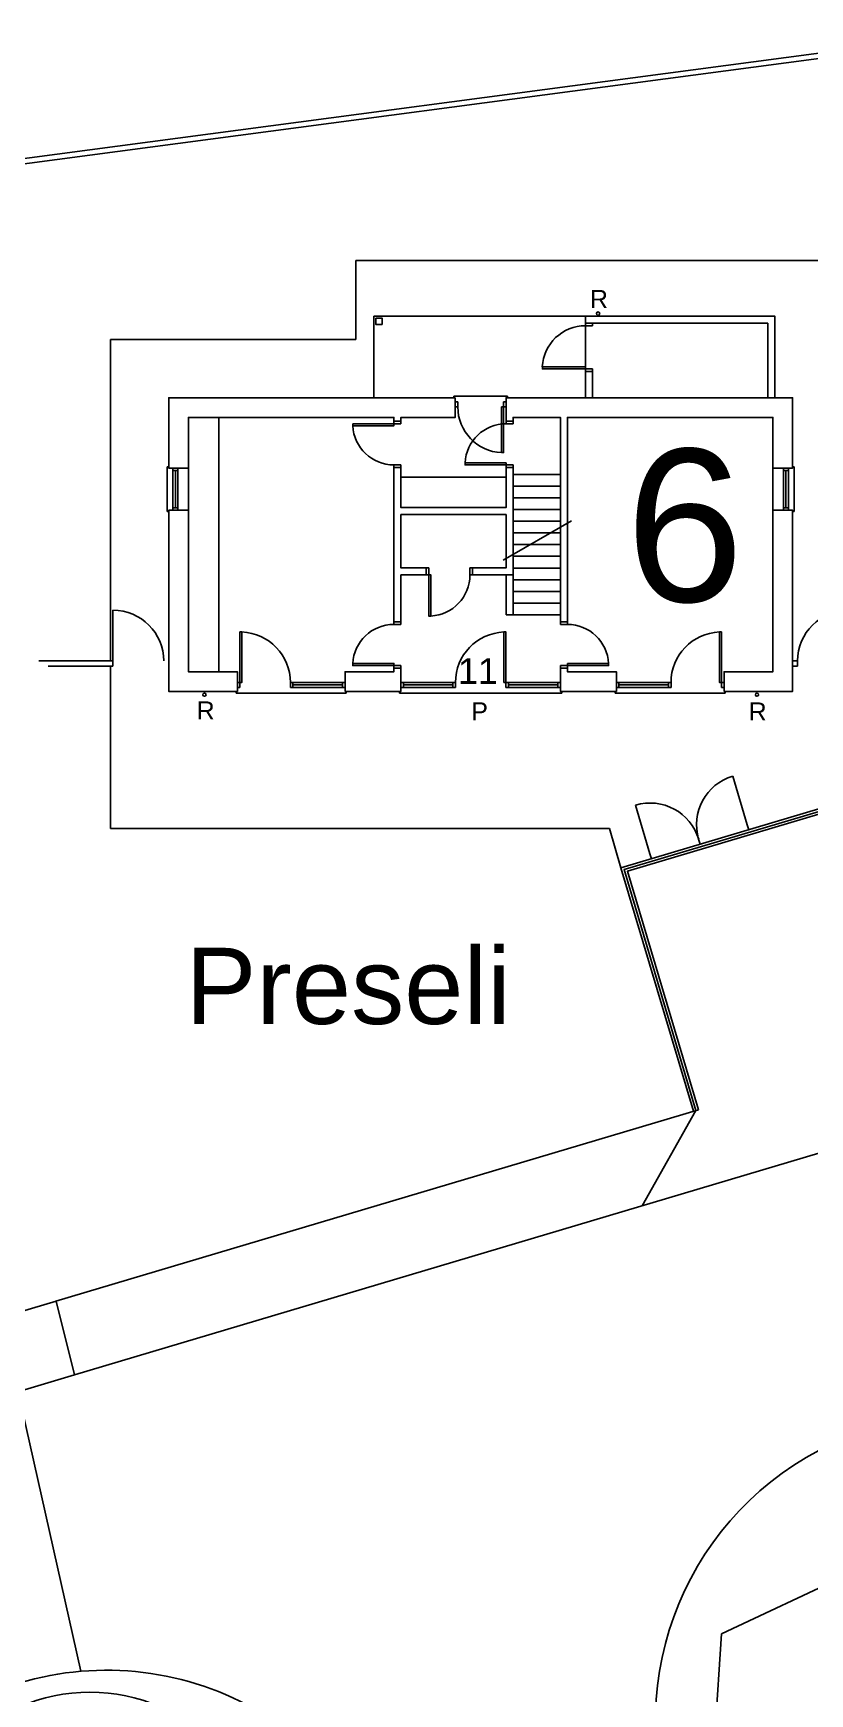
# Model space of a CAD drawing. Header units: metres. Extents: x -1 to 177, y -18 to 89.
# Drawn here: x 94.64 to 109.93, y 47.91 to 80.6 of the extents above; entities that cross this region are included whole.
import ezdxf

# ---------------------------------------------------------------- set-up
doc = ezdxf.new("R2010")
doc.units = ezdxf.units.M
doc.header["$LTSCALE"] = 1016
for name, color, linetype, lineweight, true_color in [('Areas', 30, 'Continuous', 25, 0xff7f00), ('Beds', 32, 'Continuous', 25, 0xb65b03), ('Plant - Tree', 96, 'Continuous', 25, 0x008000), ('Plant label', 30, 'Continuous', 25, 0xff7f00), ('Trees & shrubs', 96, 'Continuous', 25, 0x008000)]:
    doc.layers.add(name, color=color, linetype=linetype, lineweight=lineweight, true_color=true_color)
doc.layers.add('Plant - Perennial', color=96, linetype='Continuous', true_color=0x008000)
doc.styles.add('textstyle173', font='')
doc.styles.add('textstyle174', font='')
doc.styles.add('textstyle175', font='')
doc.styles.add('textstyle176', font='')
doc.styles.add('textstyle197', font='')
doc.styles.add('textstyle239', font='')
doc.styles.add('textstyle240', font='')
doc.styles.add('textstyle98', font='')
doc.styles.add('textstyle99', font='')
doc.styles.get('textstyle173').set_extended_font_data('Arial')
doc.styles.get('textstyle174').set_extended_font_data('Arial')
doc.styles.get('textstyle175').set_extended_font_data('Arial')
doc.styles.get('textstyle176').set_extended_font_data('Arial')
doc.styles.get('textstyle197').set_extended_font_data('Arial')
doc.styles.get('textstyle239').set_extended_font_data('Arial')
doc.styles.get('textstyle240').set_extended_font_data('Arial')
doc.styles.get('textstyle98').set_extended_font_data('Arial')
doc.styles.get('textstyle99').set_extended_font_data('Arial')

# ---------------------------------------------------------------- blocks, each defined once
blk = doc.blocks.new('Tree - Crataegus laevigata')
at = {"layer": 'Plant - Tree'}
blk.add_circle((0, 0), 3.5, dxfattribs=at)
at = {"layer": 'Plant - Tree', "insert": (0, 0), "char_height": 0.8, "attachment_point": 8, "line_spacing_factor": 0.971628, "style": 'textstyle99'}
blk.add_mtext('\\c32767;Cr.pe', dxfattribs=at)
at = {"layer": 'Plant label', "insert": (0, 0), "char_height": 0.3, "attachment_point": 2, "line_spacing_factor": 0.971628, "style": 'textstyle98'}
blk.add_mtext('\\c32767;Crataegus persimilis\\P8m x 8m', dxfattribs=at)

msp = doc.modelspace()

# ---------------------------------------------------------------- linework, layer by layer
at = {"layer": 'Areas'}
for p, q in [((93.274, 77.983), (113.091, 80.604)), ((93.28, 77.876), (111.98, 80.356)), ((110.74, 76.126), (100.992, 76.126)), ((100.992, 74.576), (100.992, 76.126)), ((105.512, 75.035), (101.342, 75.035)), ((101.342, 75.035), (101.342, 73.426)), ((105.512, 75.035), (101.342, 75.035)), ((101.342, 75.035), (101.342, 73.426)), ((101.382, 74.995), (101.507, 74.995)), ((101.382, 74.87), (101.382, 74.995)), ((101.507, 74.995), (101.507, 74.87)), ((101.507, 74.895), (101.507, 74.995)), ((101.507, 74.895), (101.507, 74.995)), ((105.512, 75.035), (109.241, 75.035)), ((105.512, 75.035), (105.512, 73.426)), ((105.512, 75.035), (109.241, 75.035)), ((105.512, 75.035), (105.512, 73.426)), ((109.101, 74.895), (105.512, 74.895)), ((105.652, 74.895), (105.512, 74.895)), ((109.101, 74.895), (105.512, 74.895)), ((105.652, 74.895), (105.512, 74.895)), ((105.652, 74.845), (105.652, 74.895)), ((105.652, 74.845), (105.652, 74.895)), ((109.101, 74.895), (109.101, 73.426)), ((109.101, 74.895), (109.101, 73.426)), ((109.241, 73.426), (109.241, 75.035)), ((109.241, 73.426), (109.241, 75.035)), ((96.158, 74.576), (96.158, 68.244)), ((100.992, 74.576), (96.158, 74.576)), ((101.507, 74.87), (101.382, 74.87)), ((105.652, 74.845), (105.512, 74.845)), ((105.652, 74.845), (105.512, 74.845)), ((105.652, 73.995), (105.512, 73.995)), ((105.652, 73.995), (105.512, 73.995)), ((105.652, 73.945), (105.512, 73.945)), ((105.652, 73.945), (105.512, 73.945)), ((105.652, 73.426), (105.652, 73.995)), ((105.652, 73.426), (105.652, 73.995)), ((97.308, 73.426), (102.948, 73.426)), ((97.308, 72.042), (97.308, 73.426)), ((97.308, 73.426), (102.948, 73.426)), ((97.308, 72.042), (97.308, 73.426)), ((101.307, 73.426), (97.737, 73.426)), ((101.307, 73.426), (97.737, 73.426)), ((102.923, 73.461), (103.975, 73.461)), ((102.923, 73.426), (102.923, 73.461)), ((102.923, 73.461), (103.975, 73.461)), ((102.923, 73.426), (102.923, 73.461)), ((102.948, 73.426), (102.948, 73.039)), ((102.948, 73.426), (102.948, 73.039)), ((102.998, 73.348), (102.948, 73.348)), ((102.998, 73.348), (102.948, 73.348)), ((102.998, 73.248), (102.948, 73.248)), ((102.998, 73.248), (102.948, 73.248)), ((102.998, 73.248), (102.998, 73.348)), ((102.998, 73.248), (102.998, 73.348)), ((103.95, 73.348), (103.9, 73.348)), ((103.9, 73.248), (103.9, 73.348)), ((103.95, 73.348), (103.9, 73.348)), ((103.9, 73.248), (103.9, 73.348)), ((103.95, 73.248), (103.9, 73.248)), ((103.95, 73.248), (103.9, 73.248)), ((103.95, 73.426), (103.95, 72.965)), ((103.95, 73.426), (103.95, 72.965)), ((103.975, 73.426), (103.975, 73.461)), ((103.975, 73.426), (103.975, 73.461)), ((97.695, 73.039), (101.74, 73.039)), ((97.695, 68.031), (97.695, 73.039)), ((97.695, 73.039), (101.74, 73.039)), ((97.695, 68.031), (97.695, 73.039)), ((98.295, 68.031), (98.295, 73.039)), ((98.295, 68.031), (98.295, 73.039)), ((101.74, 73.039), (101.74, 72.965)), ((101.74, 73.039), (101.74, 72.965)), ((101.74, 72.965), (101.878, 72.965)), ((101.74, 72.965), (101.74, 72.915)), ((101.74, 72.965), (101.878, 72.965)), ((101.74, 72.965), (101.74, 72.915)), ((101.878, 72.915), (101.74, 72.915)), ((101.878, 72.915), (101.74, 72.915)), ((101.878, 73.039), (102.948, 73.039)), ((101.878, 73.039), (101.878, 72.965)), ((101.878, 73.039), (102.948, 73.039)), ((101.878, 73.039), (101.878, 72.965)), ((101.878, 72.965), (101.878, 72.915)), ((101.878, 72.965), (101.878, 72.915)), ((104.088, 72.965), (103.95, 72.965)), ((103.95, 72.965), (103.95, 72.915)), ((104.088, 72.965), (103.95, 72.965)), ((103.95, 72.965), (103.95, 72.915)), ((103.95, 72.915), (104.088, 72.915)), ((103.95, 72.915), (104.088, 72.915)), ((104.088, 73.039), (105.02, 73.039)), ((104.088, 73.039), (104.088, 72.965)), ((104.088, 73.039), (105.02, 73.039)), ((104.088, 73.039), (104.088, 72.965)), ((104.088, 72.965), (104.088, 72.915)), ((104.088, 72.965), (104.088, 72.915)), ((105.02, 73.039), (105.02, 69.015)), ((105.02, 73.039), (105.02, 69.015)), ((105.158, 73.039), (109.203, 73.039)), ((105.158, 73.039), (105.158, 69.015)), ((105.158, 73.039), (109.203, 73.039)), ((105.158, 73.039), (105.158, 69.015)), ((109.203, 73.039), (109.203, 68.031)), ((109.203, 73.039), (109.203, 68.031)), ((97.273, 71.187), (97.273, 72.067)), ((97.308, 72.067), (97.273, 72.067)), ((97.273, 71.187), (97.273, 72.067)), ((97.308, 72.067), (97.273, 72.067)), ((97.695, 72.042), (97.308, 72.042)), ((97.695, 72.042), (97.308, 72.042)), ((97.388, 71.212), (97.388, 72.042)), ((97.388, 71.212), (97.388, 72.042)), ((97.488, 71.992), (97.388, 71.992)), ((97.488, 71.992), (97.388, 71.992)), ((97.438, 71.262), (97.438, 71.992)), ((97.438, 71.262), (97.438, 71.992)), ((97.488, 71.212), (97.488, 72.042)), ((97.488, 71.212), (97.488, 72.042)), ((97.695, 71.212), (97.695, 72.042)), ((97.695, 71.212), (97.695, 72.042)), ((101.74, 72.105), (101.74, 72.055)), ((101.878, 72.105), (101.74, 72.105)), ((101.74, 72.105), (101.74, 72.055)), ((101.74, 72.105), (101.74, 72.055)), ((101.878, 72.105), (101.74, 72.105)), ((101.74, 72.105), (101.74, 72.055)), ((101.74, 72.055), (101.74, 69.015)), ((101.878, 72.055), (101.74, 72.055)), ((101.74, 72.055), (101.878, 72.055)), ((101.74, 72.055), (101.74, 69.015)), ((101.878, 72.055), (101.74, 72.055)), ((101.74, 72.055), (101.878, 72.055)), ((101.878, 72.105), (101.878, 72.055)), ((101.878, 72.105), (101.878, 72.055)), ((101.878, 72.055), (101.878, 71.264)), ((101.878, 72.055), (101.878, 71.264)), ((103.95, 72.105), (104.088, 72.105)), ((103.95, 72.105), (103.95, 72.055)), ((103.95, 72.105), (104.088, 72.105)), ((103.95, 72.105), (103.95, 72.055)), ((103.95, 72.055), (103.95, 71.264)), ((103.95, 72.055), (104.088, 72.055)), ((104.088, 72.055), (103.95, 72.055)), ((103.95, 72.055), (103.95, 71.264)), ((103.95, 72.055), (104.088, 72.055)), ((104.088, 72.055), (103.95, 72.055)), ((104.088, 72.105), (104.088, 72.055)), ((104.088, 72.105), (104.088, 72.055)), ((104.088, 72.105), (104.088, 72.055)), ((104.088, 72.105), (104.088, 72.055)), ((104.088, 72.055), (104.088, 69.938)), ((104.088, 72.055), (104.088, 69.938)), ((109.203, 72.042), (109.59, 72.042)), ((109.203, 72.042), (109.59, 72.042)), ((109.41, 71.212), (109.41, 72.042)), ((109.41, 71.212), (109.41, 72.042)), ((109.41, 71.992), (109.51, 71.992)), ((109.41, 71.992), (109.51, 71.992)), ((109.46, 71.262), (109.46, 71.992)), ((109.46, 71.262), (109.46, 71.992)), ((109.51, 71.212), (109.51, 72.042)), ((109.51, 71.212), (109.51, 72.042)), ((109.59, 72.067), (109.625, 72.067)), ((109.59, 72.067), (109.625, 72.067)), ((109.625, 71.187), (109.625, 72.067)), ((109.625, 71.187), (109.625, 72.067)), ((101.878, 71.864), (103.95, 71.864)), ((101.878, 71.864), (103.95, 71.864)), ((104.088, 71.915), (105.02, 71.915)), ((104.088, 71.915), (105.02, 71.915)), ((104.088, 71.685), (105.02, 71.685)), ((104.088, 71.685), (105.02, 71.685)), ((104.088, 71.455), (105.02, 71.455)), ((104.088, 71.455), (105.02, 71.455)), ((97.308, 71.187), (97.273, 71.187)), ((97.308, 71.187), (97.273, 71.187)), ((97.308, 67.644), (97.308, 71.212)), ((97.695, 71.212), (97.308, 71.212)), ((97.308, 67.644), (97.308, 71.212)), ((97.695, 71.212), (97.308, 71.212)), ((97.488, 71.262), (97.388, 71.262)), ((97.488, 71.262), (97.388, 71.262)), ((101.878, 71.264), (103.95, 71.264)), ((101.878, 71.264), (103.95, 71.264)), ((101.878, 71.126), (101.878, 70.076)), ((101.878, 71.126), (103.95, 71.126)), ((101.878, 71.126), (101.878, 70.076)), ((101.878, 71.126), (103.95, 71.126)), ((103.893, 70.226), (105.238, 71.002)), ((103.893, 70.226), (105.238, 71.002)), ((103.95, 71.126), (103.95, 70.076)), ((103.95, 71.126), (103.95, 70.076)), ((104.088, 71.225), (105.02, 71.225)), ((104.088, 71.225), (105.02, 71.225)), ((104.088, 70.995), (105.02, 70.995)), ((104.088, 70.995), (105.02, 70.995)), ((109.203, 71.212), (109.59, 71.212)), ((109.203, 71.212), (109.59, 71.212)), ((109.41, 71.262), (109.51, 71.262)), ((109.41, 71.262), (109.51, 71.262)), ((109.59, 71.212), (109.59, 67.644)), ((109.59, 71.212), (109.59, 67.644)), ((109.59, 71.187), (109.625, 71.187)), ((109.59, 71.187), (109.625, 71.187)), ((104.088, 70.765), (104.826, 70.765)), ((104.088, 70.765), (104.826, 70.765)), ((104.826, 70.765), (105.02, 70.765)), ((104.826, 70.765), (105.02, 70.765)), ((105.02, 70.765), (105.02, 70.765)), ((105.02, 70.765), (105.02, 70.765)), ((104.088, 70.535), (104.428, 70.535)), ((104.088, 70.535), (104.428, 70.535)), ((104.088, 70.305), (105.02, 70.305)), ((104.088, 70.305), (105.02, 70.305)), ((104.428, 70.535), (105.02, 70.535)), ((104.428, 70.535), (105.02, 70.535)), ((105.02, 70.535), (105.02, 70.535)), ((105.02, 70.535), (105.02, 70.535)), ((101.878, 70.076), (102.378, 70.076)), ((101.878, 70.076), (102.378, 70.076)), ((102.378, 69.938), (102.378, 70.076)), ((102.378, 70.076), (102.428, 70.076)), ((102.378, 69.938), (102.378, 70.076)), ((102.378, 70.076), (102.428, 70.076)), ((102.428, 70.076), (102.428, 69.938)), ((102.428, 70.076), (102.428, 69.938)), ((103.238, 70.076), (103.238, 69.938)), ((103.238, 70.076), (103.288, 70.076)), ((103.238, 70.076), (103.238, 69.938)), ((103.238, 70.076), (103.288, 70.076)), ((103.288, 70.076), (103.95, 70.076)), ((103.288, 70.076), (103.288, 69.938)), ((103.288, 69.938), (103.288, 70.076)), ((103.288, 70.076), (103.95, 70.076)), ((103.288, 70.076), (103.288, 69.938)), ((103.288, 69.938), (103.288, 70.076)), ((104.088, 70.075), (105.02, 70.075)), ((104.088, 70.075), (105.02, 70.075)), ((101.878, 69.938), (101.878, 69.015)), ((101.878, 69.938), (102.378, 69.938)), ((101.878, 69.938), (101.878, 69.015)), ((101.878, 69.938), (102.378, 69.938)), ((102.378, 69.938), (102.428, 69.938)), ((102.378, 69.938), (102.428, 69.938)), ((103.238, 69.938), (103.288, 69.938)), ((103.238, 69.938), (103.288, 69.938)), ((103.238, 69.938), (103.288, 69.938)), ((103.238, 69.938), (103.288, 69.938)), ((103.288, 69.938), (104.088, 69.938)), ((103.288, 69.938), (104.088, 69.938)), ((103.95, 69.938), (103.95, 69.155)), ((103.95, 69.938), (103.95, 69.155)), ((104.088, 69.938), (104.088, 69.155)), ((104.088, 69.938), (104.088, 69.155)), ((104.088, 69.845), (105.02, 69.845)), ((104.088, 69.845), (105.02, 69.845)), ((104.088, 69.615), (105.02, 69.615)), ((104.088, 69.615), (105.02, 69.615)), ((104.088, 69.385), (105.02, 69.385)), ((104.088, 69.385), (105.02, 69.385)), ((96.208, 68.244), (96.208, 69.244)), ((101.878, 69.015), (101.74, 69.015)), ((101.74, 69.015), (101.878, 69.015)), ((101.74, 68.965), (101.74, 69.015)), ((101.74, 68.965), (101.74, 69.015)), ((101.878, 69.015), (101.74, 69.015)), ((101.74, 69.015), (101.878, 69.015)), ((101.74, 68.965), (101.74, 69.015)), ((101.74, 68.965), (101.74, 69.015)), ((101.878, 68.965), (101.878, 69.015)), ((101.878, 68.965), (101.878, 69.015)), ((103.95, 69.155), (104.088, 69.155)), ((103.95, 69.155), (104.088, 69.155)), ((104.088, 69.155), (105.02, 69.155)), ((104.088, 69.155), (105.02, 69.155)), ((105.02, 69.015), (105.158, 69.015)), ((105.158, 69.015), (105.02, 69.015)), ((105.02, 68.965), (105.02, 69.015)), ((105.02, 69.015), (105.158, 69.015)), ((105.158, 69.015), (105.02, 69.015)), ((105.02, 68.965), (105.02, 69.015)), ((105.158, 68.965), (105.158, 69.015)), ((105.158, 68.965), (105.158, 69.015)), ((105.158, 68.965), (105.158, 69.015)), ((105.158, 68.965), (105.158, 69.015)), ((101.878, 68.965), (101.74, 68.965)), ((101.878, 68.965), (101.74, 68.965)), ((105.02, 68.965), (105.158, 68.965)), ((105.02, 68.965), (105.158, 68.965)), ((96.208, 68.244), (94.748, 68.244)), ((96.208, 68.144), (94.935, 68.144)), ((96.158, 68.144), (96.158, 64.944)), ((96.208, 68.144), (96.208, 68.244)), ((98.658, 68.031), (97.695, 68.031)), ((98.658, 68.031), (97.695, 68.031)), ((98.658, 68.031), (98.658, 67.644)), ((98.658, 68.031), (98.658, 67.644)), ((100.778, 68.031), (101.74, 68.031)), ((100.778, 68.031), (100.778, 67.644)), ((100.778, 68.031), (101.74, 68.031)), ((100.778, 68.031), (100.778, 67.644)), ((101.74, 68.031), (101.3, 68.031)), ((101.74, 68.031), (101.3, 68.031)), ((101.74, 68.105), (101.74, 68.155)), ((101.878, 68.155), (101.74, 68.155)), ((101.74, 68.105), (101.74, 68.155)), ((101.878, 68.155), (101.74, 68.155)), ((101.74, 68.105), (101.878, 68.105)), ((101.74, 68.105), (101.74, 68.031)), ((101.74, 68.105), (101.878, 68.105)), ((101.74, 68.105), (101.74, 68.031)), ((101.878, 68.105), (101.878, 68.155)), ((101.878, 68.105), (101.878, 68.155)), ((101.878, 68.105), (101.878, 67.644)), ((101.878, 68.105), (101.878, 67.644)), ((105.02, 68.155), (105.158, 68.155)), ((105.02, 68.105), (105.02, 68.155)), ((105.02, 68.155), (105.158, 68.155)), ((105.02, 68.105), (105.02, 68.155)), ((105.02, 68.105), (105.02, 67.644)), ((105.158, 68.105), (105.02, 68.105)), ((105.02, 68.105), (105.02, 67.644)), ((105.158, 68.105), (105.02, 68.105)), ((105.158, 68.105), (105.158, 68.155)), ((105.158, 68.105), (105.158, 68.155)), ((105.158, 68.105), (105.158, 68.031)), ((105.158, 68.105), (105.158, 68.031)), ((106.121, 68.031), (105.158, 68.031)), ((106.121, 68.031), (105.158, 68.031)), ((106.121, 68.031), (106.121, 67.644)), ((106.121, 68.031), (106.121, 67.644)), ((108.241, 68.031), (109.203, 68.031)), ((108.241, 68.031), (108.241, 67.644)), ((108.241, 68.031), (109.203, 68.031)), ((108.241, 68.031), (108.241, 67.644)), ((109.59, 68.244), (109.69, 68.244)), ((109.69, 68.144), (109.59, 68.144)), ((109.69, 68.144), (109.69, 68.244)), ((98.708, 67.822), (98.658, 67.822)), ((98.708, 67.822), (98.658, 67.822)), ((98.708, 67.722), (98.658, 67.722)), ((98.708, 67.722), (98.658, 67.722)), ((98.708, 67.722), (98.708, 67.822)), ((98.708, 67.722), (98.708, 67.822)), ((99.702, 67.822), (100.778, 67.822)), ((99.702, 67.722), (99.702, 67.822)), ((99.702, 67.822), (100.778, 67.822)), ((99.702, 67.722), (99.702, 67.822)), ((99.702, 67.722), (100.778, 67.722)), ((99.702, 67.722), (100.778, 67.722)), ((99.752, 67.722), (99.752, 67.822)), ((99.752, 67.722), (99.752, 67.822)), ((100.728, 67.772), (99.752, 67.772)), ((100.728, 67.772), (99.752, 67.772)), ((100.728, 67.722), (100.728, 67.822)), ((100.728, 67.722), (100.728, 67.822)), ((101.878, 67.822), (102.952, 67.822)), ((101.878, 67.822), (102.952, 67.822)), ((101.878, 67.722), (102.952, 67.722)), ((101.878, 67.722), (102.952, 67.722)), ((101.928, 67.722), (101.928, 67.822)), ((101.928, 67.722), (101.928, 67.822)), ((101.928, 67.772), (102.902, 67.772)), ((101.928, 67.772), (102.902, 67.772)), ((102.902, 67.722), (102.902, 67.822)), ((102.902, 67.722), (102.902, 67.822)), ((102.952, 67.722), (102.952, 67.822)), ((102.952, 67.722), (102.952, 67.822)), ((103.906, 67.822), (105.02, 67.822)), ((103.906, 67.822), (105.02, 67.822)), ((103.946, 67.722), (103.946, 67.822)), ((103.946, 67.822), (103.996, 67.822)), ((103.946, 67.722), (103.946, 67.822)), ((103.946, 67.822), (103.996, 67.822)), ((103.946, 67.722), (105.02, 67.722)), ((103.946, 67.722), (103.996, 67.722)), ((103.946, 67.722), (105.02, 67.722)), ((103.946, 67.722), (103.996, 67.722)), ((103.996, 67.722), (103.996, 67.822)), ((103.996, 67.722), (103.996, 67.822)), ((104.97, 67.772), (103.996, 67.772)), ((104.97, 67.772), (103.996, 67.772)), ((104.97, 67.722), (104.97, 67.822)), ((104.97, 67.722), (104.97, 67.822)), ((107.197, 67.822), (106.121, 67.822)), ((107.197, 67.822), (106.121, 67.822)), ((107.197, 67.722), (106.121, 67.722)), ((107.197, 67.722), (106.121, 67.722)), ((106.171, 67.722), (106.171, 67.822)), ((106.171, 67.722), (106.171, 67.822)), ((106.171, 67.772), (107.147, 67.772)), ((106.171, 67.772), (107.147, 67.772)), ((107.147, 67.722), (107.147, 67.822)), ((107.147, 67.722), (107.147, 67.822)), ((107.197, 67.722), (107.197, 67.822)), ((107.197, 67.722), (107.197, 67.822)), ((108.191, 67.722), (108.191, 67.822)), ((108.191, 67.822), (108.241, 67.822)), ((108.191, 67.722), (108.191, 67.822)), ((108.191, 67.822), (108.241, 67.822)), ((108.191, 67.722), (108.241, 67.722)), ((108.191, 67.722), (108.241, 67.722)), ((98.658, 67.644), (97.308, 67.644)), ((98.658, 67.644), (97.308, 67.644)), ((98.633, 67.644), (98.633, 67.609)), ((98.633, 67.644), (98.633, 67.609)), ((100.803, 67.609), (98.633, 67.609)), ((100.803, 67.609), (98.633, 67.609)), ((100.778, 67.644), (101.878, 67.644)), ((100.778, 67.644), (101.878, 67.644)), ((100.803, 67.644), (100.803, 67.609)), ((100.803, 67.644), (100.803, 67.609)), ((101.849, 67.644), (101.849, 67.609)), ((101.849, 67.644), (101.849, 67.609)), ((101.849, 67.609), (105.05, 67.609)), ((101.849, 67.609), (105.05, 67.609)), ((106.121, 67.644), (105.02, 67.644)), ((106.121, 67.644), (105.02, 67.644)), ((105.05, 67.644), (105.05, 67.609)), ((105.05, 67.644), (105.05, 67.609)), ((106.096, 67.644), (106.096, 67.609)), ((106.096, 67.644), (106.096, 67.609)), ((106.096, 67.609), (108.266, 67.609)), ((106.096, 67.609), (108.266, 67.609)), ((108.241, 67.644), (109.59, 67.644)), ((108.241, 67.644), (109.59, 67.644)), ((108.266, 67.644), (108.266, 67.609)), ((108.266, 67.644), (108.266, 67.609)), ((108.699, 65.018), (108.414, 65.977)), ((106.783, 64.448), (106.497, 65.406)), ((96.158, 64.944), (105.983, 64.944)), ((105.983, 64.944), (106.212, 64.173)), ((108.728, 64.923), (108.699, 65.018)), ((106.811, 64.352), (106.783, 64.448)), ((107.77, 64.637), (107.741, 64.733)), ((107.77, 64.637), (107.741, 64.733)), ((95.085, 55.643), (107.735, 59.41)), ((106.63, 57.516), (107.687, 59.396)), ((95.577, 48.353), (94.341, 53.852)), ((95.577, 48.353), (94.341, 53.852)), ((117.031, 53.252), (108.193, 49.091)), ((108.011, 46.297), (108.193, 49.091))]:
    msp.add_line(p, q, dxfattribs=at)
at = {"layer": 'Areas', "flags": 128}
for points in [[(101.382, 74.995), (101.507, 74.995), (101.507, 74.87), (101.382, 74.87)], [(101.382, 74.995), (101.507, 74.995), (101.507, 74.87), (101.382, 74.87)], [(109.203, 72.042), (109.59, 72.042), (109.59, 73.426), (109.241, 73.426), (109.241, 75.035), (105.512, 75.035), (105.512, 74.895), (106.564, 74.895), (109.101, 74.895), (109.101, 73.426), (105.652, 73.426), (105.652, 73.944), (105.512, 73.944), (105.512, 73.426), (103.95, 73.426), (103.95, 72.965), (104.088, 72.965), (104.088, 73.039), (105.02, 73.039), (105.02, 69.015), (105.158, 69.015), (105.158, 73.039), (109.203, 73.039)], [(109.203, 72.042), (109.59, 72.042), (109.59, 73.426), (109.241, 73.426), (109.241, 75.035), (105.512, 75.035), (105.512, 74.895), (106.564, 74.895), (109.101, 74.895), (109.101, 73.426), (105.652, 73.426), (105.652, 73.944), (105.512, 73.944), (105.512, 73.426), (103.95, 73.426), (103.95, 72.965), (104.088, 72.965), (104.088, 73.039), (105.02, 73.039), (105.02, 69.015), (105.158, 69.015), (105.158, 73.039), (109.203, 73.039)], [(104.663, 74.035), (105.512, 74.035), (105.512, 73.995), (104.663, 73.995)], [(104.663, 74.035), (105.512, 74.035), (105.512, 73.995), (104.663, 73.995)], [(103.86, 73.248), (103.9, 73.248), (103.9, 72.347), (103.86, 72.347)], [(103.86, 73.248), (103.9, 73.248), (103.9, 72.347), (103.86, 72.347)], [(100.931, 72.915), (101.74, 72.915), (101.74, 72.875), (100.931, 72.875)], [(100.931, 72.915), (101.74, 72.915), (101.74, 72.875), (100.931, 72.875)], [(101.878, 69.015), (101.74, 69.015), (101.74, 72.055), (101.878, 72.055), (101.878, 71.264), (103.95, 71.264), (103.95, 72.055), (104.088, 72.055), (104.088, 69.938), (103.288, 69.938), (103.288, 70.076), (103.95, 70.076), (103.95, 71.126), (101.878, 71.126), (101.878, 70.076), (102.378, 70.076), (102.378, 69.938), (101.878, 69.938)], [(101.878, 69.015), (101.74, 69.015), (101.74, 72.055), (101.878, 72.055), (101.878, 71.264), (103.95, 71.264), (103.95, 72.055), (104.088, 72.055), (104.088, 69.938), (103.288, 69.938), (103.288, 70.076), (103.95, 70.076), (103.95, 71.126), (101.878, 71.126), (101.878, 70.076), (102.378, 70.076), (102.378, 69.938), (101.878, 69.938)], [(103.141, 72.145), (103.95, 72.145), (103.95, 72.105), (103.141, 72.105)], [(103.141, 72.145), (103.95, 72.145), (103.95, 72.105), (103.141, 72.105)], [(98.658, 67.644), (97.308, 67.644), (97.308, 71.212), (97.695, 71.212), (97.695, 68.031), (98.658, 68.031)], [(98.658, 67.644), (97.308, 67.644), (97.308, 71.212), (97.695, 71.212), (97.695, 68.031), (98.658, 68.031)], [(108.241, 67.644), (109.59, 67.644), (109.59, 71.212), (109.203, 71.212), (109.203, 68.031), (108.241, 68.031)], [(108.241, 67.644), (109.59, 67.644), (109.59, 71.212), (109.203, 71.212), (109.203, 68.031), (108.241, 68.031)], [(102.428, 69.938), (102.468, 69.938), (102.468, 69.129), (102.428, 69.129)], [(102.428, 69.938), (102.468, 69.938), (102.468, 69.129), (102.428, 69.129)], [(102.428, 69.938), (102.468, 69.938), (102.468, 69.129), (102.428, 69.129)], [(102.428, 69.938), (102.468, 69.938), (102.468, 69.129), (102.428, 69.129)], [(98.708, 68.815), (98.748, 68.815), (98.748, 67.822), (98.708, 67.822)], [(98.708, 68.815), (98.748, 68.815), (98.748, 67.822), (98.708, 67.822)], [(103.906, 68.815), (103.946, 68.815), (103.946, 67.822), (103.906, 67.822)], [(103.906, 68.815), (103.946, 68.815), (103.946, 67.822), (103.906, 67.822)], [(108.151, 68.815), (108.191, 68.815), (108.191, 67.822), (108.151, 67.822)], [(108.151, 68.815), (108.191, 68.815), (108.191, 67.822), (108.151, 67.822)], [(100.778, 67.644), (100.778, 68.031), (101.74, 68.031), (101.74, 68.105), (101.878, 68.105), (101.878, 67.644)], [(100.778, 67.644), (100.778, 68.031), (101.74, 68.031), (101.74, 68.105), (101.878, 68.105), (101.878, 67.644)], [(100.931, 68.195), (101.74, 68.195), (101.74, 68.155), (100.931, 68.155)], [(100.931, 68.195), (101.74, 68.195), (101.74, 68.155), (100.931, 68.155)], [(100.931, 68.195), (101.74, 68.195), (101.74, 68.155), (100.931, 68.155)], [(100.931, 68.195), (101.74, 68.195), (101.74, 68.155), (100.931, 68.155)], [(106.121, 67.644), (106.121, 68.031), (105.158, 68.031), (105.158, 68.105), (105.02, 68.105), (105.02, 67.644)], [(106.121, 67.644), (106.121, 68.031), (105.158, 68.031), (105.158, 68.105), (105.02, 68.105), (105.02, 67.644)], [(105.158, 68.195), (105.967, 68.195), (105.967, 68.155), (105.158, 68.155)], [(105.158, 68.195), (105.967, 68.195), (105.967, 68.155), (105.158, 68.155)], [(105.158, 68.195), (105.967, 68.195), (105.967, 68.155), (105.158, 68.155)], [(105.158, 68.195), (105.967, 68.195), (105.967, 68.155), (105.158, 68.155)]]:
    msp.add_lwpolyline(points, close=True, dxfattribs=at)
for points in [[(102.948, 73.426), (97.308, 73.426), (97.308, 72.042), (97.695, 72.042), (97.695, 73.039), (101.74, 73.039), (101.74, 72.965), (101.878, 72.965), (101.878, 73.039), (102.948, 73.039), (102.948, 73.426)], [(102.948, 73.426), (97.308, 73.426), (97.308, 72.042), (97.695, 72.042), (97.695, 73.039), (101.74, 73.039), (101.74, 72.965), (101.878, 72.965), (101.878, 73.039), (102.948, 73.039), (102.948, 73.426)], [(103.95, 73.426), (109.59, 73.426), (109.59, 72.042)], [(103.95, 73.426), (109.59, 73.426), (109.59, 72.042)], [(95.451, 54.187), (148.236, 69.905)], [(112.154, 65.943), (106.212, 64.173), (107.639, 59.381)], [(113.533, 61.137), (112.121, 65.881), (106.274, 64.14), (107.687, 59.396)], [(113.485, 61.122), (112.087, 65.818), (106.337, 64.106), (107.735, 59.41)]]:
    msp.add_lwpolyline(points, dxfattribs=at)
for points in [[(149.806, 64.634), (111.18, 53.132, 0.393598), (107.035, 46.081), (108.963, 37.396), (110.783, 29.201, -0.044065), (111.653, 22.573), (111.706, 21.319, 0.417751), (118.027, 15.582, 0.417751)], [(111.18, 53.132, 0.393598), (107.035, 46.081, 0.393598)]]:
    msp.add_lwpolyline(points, format="xyb", dxfattribs=at)
at = {"layer": 'Areas'}
for centre in [(105.762, 75.083), (105.762, 75.083), (98.008, 67.581), (98.008, 67.581), (108.89, 67.581), (108.89, 67.581)]:
    msp.add_circle(centre, 0.0325, dxfattribs=at)
for centre, radius, start, end in [((105.512, 73.995), 0.85, 90, 177.3027), ((105.512, 73.995), 0.85, 90, 177.3027), ((103.9, 73.248), 0.902, 180, 267.4583), ((103.9, 73.248), 0.902, 180, 267.4583), ((103.95, 72.105), 0.81, 90, 177.1694), ((103.95, 72.105), 0.81, 90, 177.1694), ((101.74, 72.915), 0.81, 182.8306, 270), ((101.74, 72.915), 0.81, 182.8306, 270), ((102.428, 69.938), 0.81, 272.8306, 0), ((102.428, 69.938), 0.81, 272.8306, 0), ((102.428, 69.938), 0.81, 272.8306, 0), ((102.428, 69.938), 0.81, 272.8306, 0), ((96.208, 68.244), 1, 0, 90), ((110.69, 68.244), 1, 90, 180), ((98.708, 67.822), 0.994, 0, 87.6937), ((98.708, 67.822), 0.994, 0, 87.6937), ((101.74, 68.155), 0.81, 90, 177.1694), ((101.74, 68.155), 0.81, 90, 177.1694), ((101.74, 68.155), 0.81, 90, 177.1694), ((101.74, 68.155), 0.81, 90, 177.1694), ((103.946, 67.822), 0.994, 92.3063, 180), ((103.946, 67.822), 0.994, 92.3063, 180), ((105.158, 68.155), 0.81, 2.8306, 90), ((105.158, 68.155), 0.81, 2.8306, 90), ((105.158, 68.155), 0.81, 2.8306, 90), ((105.158, 68.155), 0.81, 2.8306, 90), ((108.191, 67.822), 0.994, 92.3063, 180), ((108.191, 67.822), 0.994, 92.3063, 180), ((108.699, 65.018), 1, 106.5827, 196.5827), ((106.783, 64.448), 1, 16.5827, 106.5827)]:
    msp.add_arc(centre, radius, start, end, dxfattribs=at)
at = {"layer": 'Beds', "flags": 128}
msp.add_lwpolyline([(84.127, 54.33), (85.577, 52.83), (89.437, 52.83, 0.072482), (92.291, 53.246), (95.451, 54.187), (95.087, 55.643), (91.863, 54.683, -0.072482), (89.437, 54.33), (84.077, 54.33)], format="xyb", dxfattribs=at)
at = {"layer": 'Beds'}
msp.add_arc((96.078, 42.374), 6, 12.5207, 106.5827, dxfattribs=at)

# ---------------------------------------------------------------- block references
at = {"layer": 'Trees & shrubs'}
msp.add_blockref('Tree - Crataegus laevigata', (95.754, 44.44), dxfattribs=at)

# ---------------------------------------------------------------- texts
at = {"layer": 'Areas', "attachment_point": 1}
for s, insert, char_height, line_spacing_factor, style in [('R', (105.598, 75.55), 0.354, 0.971628, 'textstyle174'), ('11', (103.003, 68.299), 0.5051, 0.967741, 'textstyle197'), ('R', (97.854, 67.448), 0.354, 0.971628, 'textstyle176'), ('P', (103.262, 67.431), 0.354, 0.971628, 'textstyle173'), ('R', (108.724, 67.428), 0.354, 0.971628, 'textstyle175')]:
    msp.add_mtext(s, dxfattribs=dict(at, insert=insert, char_height=char_height, line_spacing_factor=line_spacing_factor, style=style))
at = {"layer": 'Areas', "color": 6, "true_color": 0xff00ff, "insert": (97.636, 62.597), "char_height": 1.5, "width": 0.427, "attachment_point": 1, "line_spacing_factor": 0.971628, "style": 'textstyle240'}
msp.add_mtext('Preseli', dxfattribs=at)
at = {"layer": 'Plant - Perennial', "color": 6, "true_color": 0xff00ff, "insert": (106.3, 72.414), "char_height": 3, "width": 0.427, "attachment_point": 1, "line_spacing_factor": 0.971628, "style": 'textstyle239'}
msp.add_mtext('6', dxfattribs=at)

doc.saveas('drawing.dxf')
